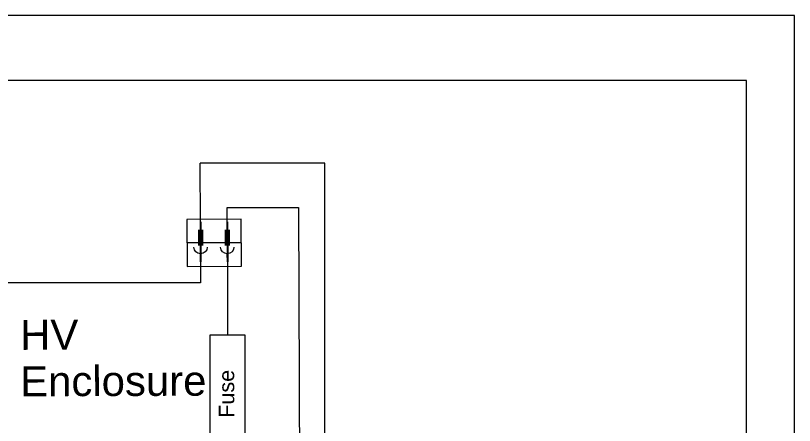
# Model space of a CAD drawing. Header units: inches. Extents: x 4541 to 19811, y -21622 to -6339.
# Drawn here: x 19519.2 to 19810.6, y -8002.4 to -7849 of the extents above; entities that cross this region are included whole.
import ezdxf
from ezdxf.enums import TextEntityAlignment as Align

# ---------------------------------------------------------------- set-up
doc = ezdxf.new("R2010")
doc.units = ezdxf.units.IN
doc.header["$MEASUREMENT"] = 0
doc.layers.get('0').update_dxf_attribs({"lineweight": 0})
for name, color, linetype in [('CABLE1IN', 6, 'Continuous'), ('CABLE1OUT', 6, 'Continuous'), ('CABLE2IN', 6, 'Continuous'), ('CABLE2OUT', 6, 'Continuous'), ('CDESC1IN', 5, 'Continuous'), ('CDESC1OUT', 5, 'Continuous'), ('CDESC2IN', 5, 'Continuous'), ('CDESC2OUT', 5, 'Continuous'), ('COUNTER', 7, 'Continuous'), ('GROUP', 5, 'Continuous'), ('LBRK', 7, 'Continuous'), ('LOCATION', 5, 'Continuous'), ('PREFIX', 7, 'Continuous'), ('SNA', 7, 'Continuous'), ('TPOL', 1, 'Continuous'), ('ZONE', 5, 'Continuous')]:
    doc.layers.add(name, color=color, linetype=linetype)
doc.styles.add('GROUP', font='ISOCP.shx', dxfattribs={"height": 2.5})
doc.styles.add('LOCATION', font='ISOCP.shx', dxfattribs={"height": 2.5})
doc.styles.add('PINS', font='ISOCP.shx', dxfattribs={"height": 2.5})
doc.styles.get("Standard").update_dxf_attribs({"font": 'arial.ttf'})
doc.styles.add('SYMBOL', font='ISOCP.shx', dxfattribs={"height": 2.5})
doc.styles.add('TERMINAL', font='ISOCP.shx', dxfattribs={"height": 2.5})
doc.styles.add('ZONE', font='ISOCP.shx', dxfattribs={"height": 2.5})

# ---------------------------------------------------------------- blocks, each defined once
blk = doc.blocks.new('IEC_PLSK')
for p, q in [((0, -1.5), (0, 0)), ((0, -7.5), (0, -6))]:
    blk.add_line(p, q)
at = {"const_width": 1}
blk.add_lwpolyline([(0, -4.5), (0, -1.5)], dxfattribs=at)
blk.add_arc((0, -4.75), 1.25, 180, 0)
at = {"layer": 'LBRK'}
blk.add_line((0, 0), (0, -7.5), dxfattribs=at)
at = {"layer": 'CABLE1IN', "style": 'TERMINAL'}
blk.add_attdef('CABLE1IN', (-1, 4.5), '', height=2.5, rotation=90, dxfattribs=at)
at = {"layer": 'CABLE1OUT', "style": 'TERMINAL'}
blk.add_attdef('CABLE1OUT', text='', height=2.5, rotation=90, dxfattribs=at).set_placement((-1, -10.11), align=Align.RIGHT)
at = {"layer": 'CABLE2IN', "style": 'TERMINAL'}
blk.add_attdef('CABLE2IN', text='', height=2.5, rotation=90, dxfattribs=at).set_placement((1, 4.5), align=Align.TOP_LEFT)
at = {"layer": 'CABLE2OUT', "style": 'TERMINAL'}
blk.add_attdef('CABLE2OUT', text='', height=2.5, rotation=90, dxfattribs=at).set_placement((1, -10.11), align=Align.TOP_RIGHT)
at = {"layer": 'CDESC1IN', "style": 'SYMBOL', "flags": 1}
blk.add_attdef('CDESC1IN', (0.81, 2.55), '', height=2.5, dxfattribs=at)
at = {"layer": 'CDESC1OUT', "style": 'SYMBOL', "flags": 1}
blk.add_attdef('CDESC1OUT', (1.05, -10.11), '', height=2.5, dxfattribs=at)
at = {"layer": 'CDESC2IN', "style": 'SYMBOL', "flags": 1}
blk.add_attdef('CDESC2IN', text='', height=2.5, dxfattribs=at).set_placement((-1.17, 2.28), align=Align.RIGHT)
at = {"layer": 'CDESC2OUT', "style": 'SYMBOL', "flags": 1}
blk.add_attdef('CDESC2OUT', text='', height=2.5, dxfattribs=at).set_placement((-0.59, -10.35), align=Align.RIGHT)
at = {"layer": 'COUNTER', "style": 'SYMBOL', "flags": 9}
blk.add_attdef('COUNTER', (0, 0), '', height=2.5, dxfattribs=at)
at = {"layer": 'GROUP', "style": 'GROUP'}
blk.add_attdef('GROUP', (0.19, 3.25), '', height=2.5, dxfattribs=at)
at = {"layer": 'LOCATION', "style": 'LOCATION', "flags": 9}
blk.add_attdef('LOCATION', (0, 0), '', height=2.5, dxfattribs=at)
at = {"layer": 'PREFIX', "style": 'TERMINAL'}
blk.add_attdef('PREFIX', text='', height=2.5, dxfattribs=at).set_placement((-1.37, -3.75), align=Align.RIGHT)
at = {"layer": 'SNA', "style": 'SYMBOL', "flags": 1}
blk.add_attdef('SNA', (-1, 0.5), '', height=2.5, rotation=90, dxfattribs=at)
at = {"layer": 'TPOL', "style": 'PINS', "flags": 8}
for tag, p in [('CN1', (0, 0)), ('CN2', (0, -7.5))]:
    blk.add_attdef(tag, p, '', height=0.02, dxfattribs=at)
at = {"layer": 'ZONE', "style": 'ZONE', "flags": 9}
blk.add_attdef('ZONE', (0, 0), '', height=2.5, dxfattribs=at)

msp = doc.modelspace()

# ---------------------------------------------------------------- linework, layer by layer
at = {"color": 3}
msp.add_line((19588.36, -7926.17), (19588.28, -7904.28), dxfattribs=at)
for p, q in [((19598.36, -7926.14), (19598.34, -7920.8)), ((19603.61, -7934.03), (19583.34, -7934.09)), ((19598.41, -7941.14), (19598.43, -7945.82))]:
    msp.add_line(p, q)
at = {"color": 1}
for points in [[(15898.19, -9317.22), (15898.19, -9619.17), (19810.56, -9619.17), (19810.56, -7849.02), (19442.26, -7849.02), (19442.26, -8056.14), (19571.17, -8056.14), (19571.17, -8084.9), (19593.68, -8084.9)], [(19598.43, -7945.82), (19598.43, -7968.5)]]:
    msp.add_lwpolyline(points, dxfattribs=at)
at = {"color": 3}
for points in [[(15911.92, -9323.86), (15911.92, -9609.01), (19792.58, -9609.01), (19792.58, -7873.32), (19453.93, -7873.32), (19453.93, -8234.66), (19547.84, -8234.66), (19547.84, -8194.94), (19577.85, -8194.94)], [(19588.41, -7941.17), (19588.41, -7949.04), (19509.91, -7949.04), (19509.91, -8165.88), (19578.82, -8165.88), (19578.82, -8179.37)]]:
    msp.add_lwpolyline(points, dxfattribs=at)
at = {"color": 3, "ltscale": 5}
msp.add_lwpolyline([(19635.11, -8369.74), (19634.88, -7904.28), (19588.28, -7904.28)], dxfattribs=at)
at = {"color": 1, "ltscale": 5}
msp.add_lwpolyline([(19598.34, -7920.8), (19624.99, -7920.8), (19626.74, -8381.14)], dxfattribs=at)
at = {"color": 6}
msp.add_lwpolyline([(19603.58, -7925.26), (19583.31, -7925.33), (19583.37, -7942.86), (19603.64, -7942.79)], close=True, dxfattribs=at)
at = {"ltscale": 20}
msp.add_lwpolyline([(19591.93, -7968.5), (19604.93, -7968.5), (19604.93, -8005.5), (19591.93, -8005.5)], close=True, dxfattribs=at)

# ---------------------------------------------------------------- block references
at = {"xscale": -2, "yscale": 2, "zscale": 2, "rotation": 0.1965927817439361}
for p in [(19588.36, -7926.17), (19598.36, -7926.14)]:
    msp.add_blockref('IEC_PLSK', p, dxfattribs=at)

# ---------------------------------------------------------------- texts
for s, height, rotation, p in [('HV', 11.221, 0.1966, (19520.91, -7974.1)), ('Enclosure', 11.221, 0.1966, (19520.91, -7991.49)), ('Fuse', 5.789, 90.1966, (19601.01, -7999.53))]:
    msp.add_text(s, height=height, rotation=rotation).set_placement(p)

doc.saveas('drawing.dxf')
